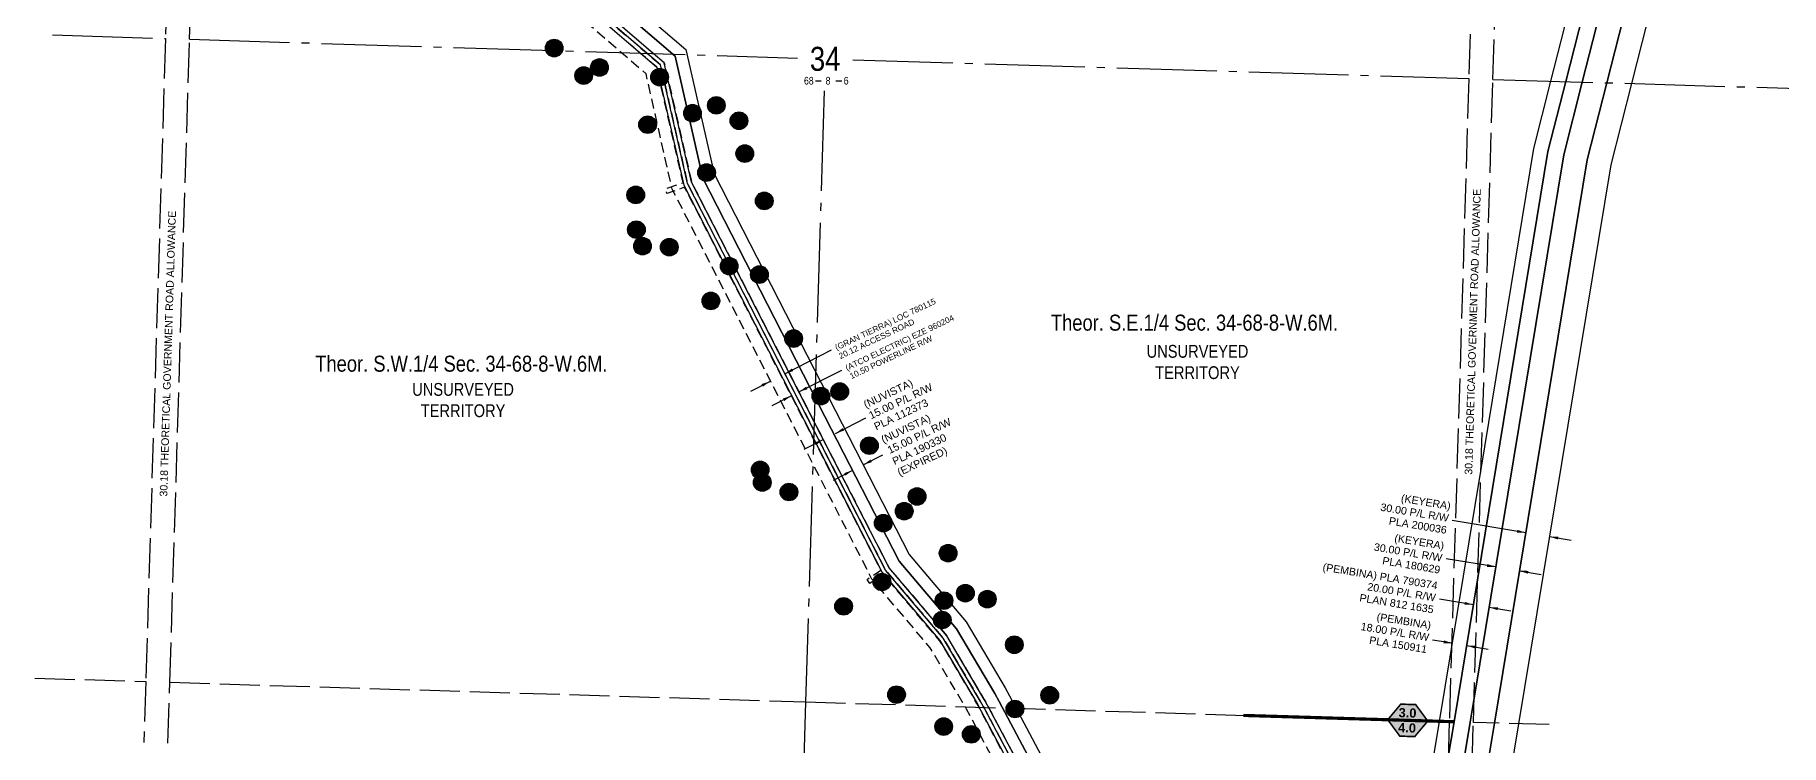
# Model space of a CAD drawing. Extents: x 360027 to 374524, y 6081760 to 6090901.
# Drawn here: x 362410 to 364593, y 6088289 to 6089176 of the extents above; entities that cross this region are included whole.
import ezdxf
from ezdxf.enums import TextEntityAlignment as Align

# ---------------------------------------------------------------- set-up
doc = ezdxf.new("R2010")
doc.units = 0
doc.header["$LTSCALE"] = 5
for name, pattern in [('foc-ACCESSROAD', [3.75, 2.5, -1.25]), ('foc-FLOWLINE', [3.75, 2.5, -1.25]), ('foc-QUARTERLINE', [33, 25, -3, 2, -3]), ('foc-UNSURVEYED', [12.5, 10, -2.5]), ('PHANTOM2', [31.75, 15.875, -3.175, 3.175, -3.175, 3.175, -3.175])]:
    doc.linetypes.add(name, pattern=pattern)
for name, color, linetype in [('10', 1, 'Continuous'), ('9', 3, 'Continuous'), ('AS-UNDERLAY-H', 141, 'Continuous'), ('C-AR', 13, 'foc-ACCESSROAD'), ('C-EZE', 13, 'foc-FLOWLINE'), ('C-RW', 13, 'Continuous'), ('C-SYMBOL', 7, 'Continuous'), ('CG-NOTES', 7, 'Continuous'), ('CORRIDOR-ID', 7, 'Continuous'), ('L-QSEC', 8, 'foc-QUARTERLINE'), ('L-SECLBL', 7, 'Continuous'), ('L-UNS-T', 3, 'Continuous'), ('L-USEC', 7, 'foc-UNSURVEYED'), ('P-PROPOSED', 10, 'Continuous'), ('TITLEBLOCK', 7, 'Continuous'), ('TITLEBLOCK-SHADE', 254, 'Continuous')]:
    doc.layers.add(name, color=color, linetype=linetype)
doc.layers.add('C-RW-T', color=13, linetype='Continuous', lineweight=9)
doc.layers.add('C-WS-T', color=13, linetype='Continuous', lineweight=9)
doc.styles.add('175L', font='ARIALN.TTF', dxfattribs={"height": 20})
doc.styles.add('80L', font='ARIALN.TTF', dxfattribs={"height": 10})
doc.styles.add('A60', font='arial.ttf', dxfattribs={"height": 7.35})
doc.styles.add('A80', font='arial.ttf', dxfattribs={"height": 9.5})
doc.styles.add('AB100', font='arialbd.ttf', dxfattribs={"height": 11.5})
doc.styles.add('SIMPLEX', font='ARIALN.TTF')
doc.styles.get("Standard").update_dxf_attribs({"font": 'ARIALN.TTF'})
doc.dimstyles.get("Standard").update_dxf_attribs({"dimtxt": 0.18, "dimasz": 0.18, "dimexe": 0.18, "dimexo": 0.0625, "dimgap": 0.09, "dimtad": 0, "dimtih": 1, "dimtoh": 1, "dimdec": 4, "dimzin": 0, "dimdsep": 46, "dimtxsty": 'Standard', "dimcen": 0.09, "dimadec": 0, "dimazin": 0, "dimtfac": 1, "dimtdec": 4, "dimtofl": 0, "dimtmove": 0, "dimatfit": 3, "dimfxl": 1, "dimtolj": 1, "dimtzin": 0, "dimarcsym": 0})

# ---------------------------------------------------------------- blocks, each defined once
blk = doc.blocks.new('L-SECLBL')
at = {"layer": '9', "color": 7}
for p, q in [((-5.1, -27.8), (-12.3, -27.8)), ((20.7, -27.8), (13.5, -27.8))]:
    blk.add_line(p, q, dxfattribs=at)
at = {"layer": '10', "color": 2, "style": 'SIMPLEX'}
blk.add_attdef('SEC', text='', height=30, dxfattribs=at).set_placement((0, 0), align=Align.MIDDLE)
at = {"layer": '10', "color": 5, "style": '80L'}
blk.add_attdef('TWP', text='', height=9.5, dxfattribs=at).set_placement((-14.4, -27.4), align=Align.MIDDLE_RIGHT)
blk.add_attdef('RGE', text='', height=9.5, dxfattribs=at).set_placement((3.6, -27.4), align=Align.MIDDLE_CENTER)
blk.add_attdef('MER', text='', height=9.5, dxfattribs=at).set_placement((23.2, -27.4), align=Align.MIDDLE_LEFT)
blk = doc.blocks.new('*U418')
at = {"layer": 'AS-UNDERLAY-H'}
h = blk.add_hatch(color=256, dxfattribs=at)
h.dxf.hatch_style = 1
edge = h.paths.add_edge_path()
edge.add_arc((0, 0), 11, 0, 360)
at = {"layer": 'CG-NOTES', "color": 182}
blk.add_circle((0, 0), 11, dxfattribs=at)
at = {"color": 182, "style": '80L'}
blk.add_attdef('#', text='', height=10, dxfattribs=at).set_placement((0, 0), align=Align.MIDDLE_CENTER)

msp = doc.modelspace()

# ---------------------------------------------------------------- hatches: boundary and pattern name
at = {"layer": 'TITLEBLOCK-SHADE'}
msp.add_hatch(color=256, dxfattribs=at).paths.add_polyline_path([(364151.1, 6088318.6), (364136, 6088339.1), (364117.4, 6088339.7), (364101.1, 6088320.2), (364116.2, 6088299.7), (364134.8, 6088299.1)])

# ---------------------------------------------------------------- linework, layer by layer
at = {"layer": 'C-AR', "flags": 128}
msp.add_lwpolyline([(364287.3, 6087805.2), (364204.2, 6087813.9), (364192.9, 6087815.1), (364184.4, 6087816), (364162.8, 6087818.5), (364129.7, 6087822.2), (364109.8, 6087824.5), (364091.9, 6087826.5), (363791.1, 6087860.7), (363787, 6087861.2), (363766.5, 6087860.7), (363756.6, 6087881.6), (363744.4, 6087912.1), (363729.7, 6087948.7), (363720.4, 6088058.8), (363574.6, 6088333.3), (363528.9, 6088410.3), (363456.3, 6088496.1), (363206.6, 6088983.6), (363206.6, 6088983.6), (363206.6, 6088983.6), (363173.8, 6089127.9), (363024.8, 6089255.7), (362890.4, 6089308.4), (362716, 6089499.4), (362636.4, 6089682.1), (362598.3, 6089976.9), (362598.3, 6089976.9), (362618.7, 6089976.2), (362618.7, 6089976.2), (362656, 6089687.5), (362733.1, 6089510.5), (362902.1, 6089325.4), (363035.3, 6089273.2), (363191.9, 6089138.9), (363225.7, 6088990.6), (363379.5, 6088690.2), (363473.2, 6088507.3), (363545.4, 6088422), (363592.1, 6088343.1), (363740.1, 6088064.6), (363749.4, 6087953.4), (363761.9, 6087922.4), (363778, 6087882.4), (363783.3, 6087881.8), (364093.8, 6087846.7), (364111.7, 6087844.6), (364131.6, 6087842.4), (364163.5, 6087838.8), (364193.5, 6087835.4), (364206.3, 6087833.9), (364287.9, 6087825.4)], dxfattribs=at)
at = {"layer": 'C-EZE', "flags": 128}
msp.add_lwpolyline([(362624.3, 6089973.7), (362661.1, 6089688.9), (362737.6, 6089513.4), (362905.2, 6089329.9), (363038.1, 6089277.8), (363196.6, 6089141.7), (363230.7, 6088992.4), (363384.2, 6088692.6), (363477.6, 6088510.3), (363549.7, 6088425), (363596.7, 6088345.7), (363745.2, 6088066.1), (363754.6, 6087954.7), (363754.6, 6087954.7), (363754.6, 6087954.7), (363754.6, 6087954.7), (363778.8, 6087894.4), (363781.2, 6087888.4), (363789.6, 6087867.5), (363791.1, 6087860.7), (363792.4, 6087855), (363792.6, 6087854.4), (363870.4, 6087522.5), (363906.6, 6087368.2), (363966.4, 6087167), (364002.8, 6087065.2), (364016, 6087043.6), (364031.5, 6087018.1), (364046.1, 6086994), (364045.2, 6086984.9), (364044.4, 6086976.7), (364029.7, 6087000.8), (364028.2, 6087003.3), (364014.2, 6087026.3), (363994.8, 6087058.1), (363981.3, 6087051.7), (363974.4, 6087048.5), (363971.8, 6087053.9), (363978.7, 6087057.1), (363992.3, 6087063.5), (363957.5, 6087160.8), (363943.3, 6087155.9), (363938.3, 6087154.1), (363936.4, 6087159.8), (363941.3, 6087161.8), (363955.6, 6087166.5), (363896.5, 6087365.6), (363859.6, 6087522.9), (363780.6, 6087861.9), (363771.9, 6087883.3), (363765.9, 6087898.4), (363745.4, 6087949.4), (363745.4, 6087949.4), (363723, 6087944.1), (363721.6, 6087949.9), (363744, 6087955.2), (363735, 6088063.1), (363587.5, 6088340.5), (363541.1, 6088418.9), (363470.7, 6088502.1), (363453.6, 6088490.7), (363450.3, 6088495.7), (363467.4, 6088507.1), (363374.8, 6088687.8), (363222.1, 6088986.1), (363200, 6088978.3), (363198, 6088983.9), (363220.1, 6088991.7), (363187.2, 6089136), (363032.6, 6089268.6), (362901.7, 6089319.9), (362887.3, 6089303.1), (362882.7, 6089307), (362896.8, 6089323.4), (362730.7, 6089505.4), (362710.1, 6089492.2), (362706.9, 6089497.2), (362727.5, 6089510.4), (362652.2, 6089683.2), (362632.3, 6089676.3), (362630.3, 6089681.9), (362650.5, 6089688.9), (362614.2, 6089970.3), (362614.2, 6089970.3), (362587.8, 6089969.7), (362587.6, 6089975.7), (362613.9, 6089976.3), (362613.9, 6089976.4), (362624.4, 6089976.1), (362624.3, 6089973.7)], close=True, dxfattribs=at)
at = {"layer": 'C-RW', "flags": 128}
for points in [[(363759.9, 6088070.4), (363615.2, 6088342.8), (363609.8, 6088353), (363561.9, 6088433.8), (363490.1, 6088518.6), (363397.5, 6088699.4), (363397.5, 6088699.4), (363244.9, 6088997.5), (363210.2, 6089149.9), (363045.9, 6089290.8), (362976.5, 6089318), (362996.4, 6089964.6), (363011.3, 6089964.2), (362991.8, 6089328.1), (363053.7, 6089303.8), (363223.7, 6089158.1), (363259.1, 6089002.7), (363410.9, 6088706.3), (363502.7, 6088527), (363574.2, 6088442.5), (363622.9, 6088360.3), (363628.4, 6088349.9), (363628.4, 6088349.9), (363774.6, 6088074.7)], [(364101.3, 6087926.8), (364165.8, 6088318.2), (364180.8, 6088409), (364217.7, 6088633.5), (364283.8, 6089034.3), (364305.1, 6089118.7), (364317.8, 6089168.9), (364355, 6089315.2)], [(364392.3, 6089306.7), (364344.2, 6089117.5), (364321, 6089026.5), (364209.1, 6088347), (364204.1, 6088317), (364172.1, 6088122.7)], [(364172.1, 6088122.7), (364204.1, 6088317), (364209.1, 6088347), (364321, 6089026.5), (364344.2, 6089117.5), (364392.3, 6089306.7)], [(364176.6, 6088273.4), (364183.9, 6088317.7), (364213.6, 6088497.8), (364301.4, 6089030.6), (364323.7, 6089118.2), (364372.5, 6089310)], [(364372.5, 6089310), (364323.7, 6089118.2), (364301.4, 6089030.6), (364213.6, 6088497.8), (364183.9, 6088317.7), (364176.6, 6088273.4)], [(364202.2, 6088121), (364234.4, 6088316.1), (364350.4, 6089020.3), (364374.9, 6089116.6), (364422, 6089301.6)], [(364422, 6089301.6), (364374.9, 6089116.6), (364350.4, 6089020.3), (364234.4, 6088316.1), (364202.2, 6088121)], [(364451.7, 6089296.6), (364405.6, 6089115.7), (364379.8, 6089014.2), (364264.6, 6088315.2), (364222, 6088056.6)], [(363745.2, 6088066.1), (363601.9, 6088335.8), (363596.7, 6088345.7), (363549.7, 6088425), (363477.6, 6088510.3), (363384.2, 6088692.6), (363230.7, 6088992.4), (363196.6, 6089141.7), (363182.7, 6089153.2), (363038.1, 6089277.8)], [(363045.9, 6089290.8), (363210.2, 6089149.9), (363244.9, 6088997.5), (363397.5, 6088699.4), (363397.5, 6088699.4), (363490.1, 6088518.6), (363561.9, 6088433.8), (363609.8, 6088353), (363615.2, 6088342.8), (363615.2, 6088342.8), (363759.9, 6088070.4)]]:
    msp.add_lwpolyline(points, dxfattribs=at)
at = {"layer": 'L-QSEC'}
for p, q in [((362431.8, 6089176.4), (362573.1, 6089172)), ((362603.2, 6089171), (363363.3, 6089147.6)), ((363432.5, 6089145.5), (364202.4, 6089121.8)), ((364232.5, 6089120.9), (365027, 6089097)), ((363396.6, 6089106.6), (363373.3, 6088342.6)), ((363373.3, 6088342.6), (363349.7, 6087568.6))]:
    msp.add_line(p, q, dxfattribs=at)
at = {"layer": 'L-USEC'}
for p, q in [((362597.8, 6089976.9), (362573.1, 6089172)), ((362603.2, 6089171), (362627.9, 6089975.9)), ((364227.3, 6089926.9), (364202.4, 6089121.8)), ((364232.5, 6089120.9), (364256.9, 6089924.9)), ((362573.1, 6089172), (362548.4, 6088368)), ((362578.6, 6088367), (362603.2, 6089171)), ((364202.4, 6089121.8), (364178, 6088317.8)), ((364208.1, 6088316.9), (364232.5, 6089120.9)), ((362409.9, 6088372.2), (362548.4, 6088368)), ((362548.4, 6088368), (362546.1, 6088291.6)), ((362576.2, 6088291), (362578.6, 6088367)), ((362578.6, 6088367), (363373.3, 6088342.6)), ((363373.3, 6088342.6), (364178, 6088317.8)), ((364178, 6088317.8), (364153.6, 6087513.8)), ((364183.8, 6087512.9), (364208.1, 6088316.9)), ((364302.8, 6088314.1), (364208.1, 6088316.9))]:
    msp.add_line(p, q, dxfattribs=at)
at = {"layer": 'P-PROPOSED', "flags": 128}
for points in [[(363740.1, 6088064.6), (363597.3, 6088333.3), (363592.1, 6088343.1), (363545.4, 6088422), (363473.2, 6088507.3), (363225.7, 6088990.6), (363191.9, 6089138.9), (363035.3, 6089273.2)], [(363032.7, 6089268.9), (363187.4, 6089136.2), (363221, 6088988.8), (363469, 6088504.5), (363541.3, 6088419.1), (363587.8, 6088340.6), (363592.9, 6088331), (363735.2, 6088063.1)]]:
    msp.add_lwpolyline(points, dxfattribs=at)
at = {"layer": 'TITLEBLOCK', "linetype": 'Continuous', "const_width": 2, "flags": 128}
msp.add_lwpolyline([(364151.1, 6088318.6), (364136, 6088339.1), (364117.4, 6088339.7), (364101.1, 6088320.2), (364116.2, 6088299.7), (364134.8, 6088299.1)], close=True, dxfattribs=at)
at = {"layer": 'TITLEBLOCK', "linetype": 'PHANTOM2', "const_width": 4, "flags": 128}
msp.add_lwpolyline([(363920.7, 6088325.6), (364183.9, 6088317.7)], dxfattribs=at)
at = {"layer": 'TITLEBLOCK', "linetype": 'Continuous', "const_width": 2, "flags": 128}
msp.add_lwpolyline([(364151.1, 6088318.6), (364101.1, 6088320.2)], dxfattribs=at)

# ---------------------------------------------------------------- block references
at = {"layer": 'CG-NOTES', "xscale": 1.000381145216327, "yscale": 1.000381145216327, "zscale": 1.000381145216327}
for p, values in [((363059, 6089160), {'#': '254'}), ((363115.6, 6089135.8), {'#': '252'}), ((363095.9, 6089125.6), {'#': '253'}), ((363190.8, 6089123.6), {'#': '251'}), ((363261.7, 6089088.4), {'#': '248'}), ((363231.9, 6089078.7), {'#': '249'}), ((363290, 6089069.2), {'#': '247'}), ((363175.8, 6089064.2), {'#': '250'}), ((363297.3, 6089028.1), {'#': '246'}), ((363249.5, 6089004.3), {'#': '245'}), ((363161, 6088976.4), {'#': '244'}), ((363321.6, 6088968.9), {'#': '239'}), ((363161.8, 6088933), {'#': '243'}), ((363169.4, 6088912.4), {'#': '242'}), ((363202.9, 6088911.1), {'#': '241'}), ((363277.8, 6088887.4), {'#': '240'}), ((363315.6, 6088876.8), {'#': '238'}), ((363254.9, 6088843.9), {'#': '237'}), ((363358.3, 6088796.8), {'#': '236'}), ((363392.4, 6088724.9), {'#': '234'}), ((363453.1, 6088662.9), {'#': '230'}), ((363316.5, 6088632.6), {'#': '233'}), ((363319.1, 6088616.8), {'#': '232'}), ((363352.5, 6088604.9), {'#': '231'}), ((363512.7, 6088599.4), {'#': '229'}), ((363470.4, 6088566), {'#': '227'}), ((363496.6, 6088581), {'#': '228'}), ((363551.5, 6088528.5), {'#': '224'}), ((363468.7, 6088492.4), {'#': '225'}), ((363573.1, 6088478.4), {'#': '222'}), ((363420.8, 6088462), {'#': '226'}), ((363546.3, 6088469.1), {'#': '221'}), ((363600.5, 6088471), {'#': '223'}), ((363544.3, 6088444.9), {'#': '220'}), ((363634.3, 6088414), {'#': '218'}), ((363487, 6088351.6), {'#': '219'}), ((363678.5, 6088350.8), {'#': '217'}), ((363635, 6088333.6), {'#': '216'}), ((363545.9, 6088311.6), {'#': '214'}), ((363580.4, 6088301.9), {'#': '215'})]:
    msp.add_blockref('*U418', p, dxfattribs=at).add_auto_attribs(values)
at = {"layer": 'L-SECLBL'}
msp.add_blockref('L-SECLBL', (363397.8, 6089146.6), dxfattribs=at).add_auto_attribs({'SEC': '34', 'TWP': '68', 'RGE': '8', 'MER': '6'})

# ---------------------------------------------------------------- texts
at = {"layer": 'C-RW-T', "style": 'A80'}
for s, p in [('(NUVISTA)', (363446.6, 6088713.7, -760.7)), ('15.00 P/L R/W', (363453.1, 6088700, -760.7)), ('PLA 112373', (363459.6, 6088686.2, -760.7)), ('(NUVISTA)', (363468.6, 6088669.8, -760.7))]:
    msp.add_text(s, height=9.5, rotation=25.355, dxfattribs=at).set_placement(p, align=Align.MIDDLE_LEFT)
for s, rotation, p in [('(KEYERA)', 350.6411, (364179.7, 6088587.3)), ('30.00 P/L R/W', 350.6411, (364177.3, 6088572.3)), ('PLA 200036', 350.6411, (364174.8, 6088557.3)), ('(KEYERA)', 350.6412, (364171.5, 6088537.5)), ('30.00 P/L R/W', 350.6412, (364169.1, 6088522.5)), ('(PEMBINA) PLA 790374', 350.6415, (364163.3, 6088487.8)), ('PLA 180629', 350.6412, (364166.6, 6088507.5)), ('20.00 P/L R/W', 350.6415, (364160.9, 6088472.8)), ('PLAN 812 1635', 350.6415, (364158.4, 6088457.8)), ('(PEMBINA)', 350.6501, (364155.1, 6088438.1)), ('18.00 P/L R/W', 350.6501, (364152.7, 6088423.1)), ('PLA 150911', 350.6501, (364150.2, 6088408.1))]:
    msp.add_text(s, height=9.5, rotation=rotation, dxfattribs=at).set_placement(p, align=Align.MIDDLE_RIGHT)
at = {"layer": 'C-SYMBOL', "color": 3, "style": '175L'}
for s, p in [('Theor. S.E.1/4 Sec. 34-68-8-W.6M.', (363859.5, 6088800.7)), ('Theor. S.W.1/4 Sec. 34-68-8-W.6M.', (362943, 6088749.4))]:
    msp.add_text(s, height=19.994, dxfattribs=at).set_placement(p, align=Align.BOTTOM_CENTER)
at = {"layer": 'CORRIDOR-ID', "style": 'A80'}
for rotation, p in [(88.2639, (364207.3, 6088805.3)), (88.2433, (362576, 6088778))]:
    msp.add_text('30.18 THEORETICAL GOVERNMENT ROAD ALLOWANCE', height=9.5, rotation=rotation, dxfattribs=at).set_placement(p, align=Align.MIDDLE_CENTER)
at = {"layer": 'L-UNS-T', "color": 3, "char_height": 15.995, "attachment_point": 5, "style": '80L'}
for insert in [(363863.2, 6088767.4), (362945.1, 6088719.8)]:
    msp.add_mtext_dynamic_manual_height_columns('UNSURVEYED TERRITORY', width=126.378, gutter_width=47.5, heights=[0], dxfattribs=dict(at, insert=insert))
at = {"layer": 'TITLEBLOCK', "style": 'AB100'}
for s, p in [('3.0', (364125.8, 6088328.8)), ('4.0', (364125.2, 6088310.1))]:
    msp.add_text(s, height=11.5, rotation=358.2641, dxfattribs=at).set_placement(p, align=Align.MIDDLE_CENTER)

# ---------------------------------------------------------------- leaders
at = {"layer": 'C-RW-T'}
for points in [[(363410.8, 6088678.3, -760.7), (363448.7, 6088697.7, -760.7)], [(363395.5, 6088670.5, -760.7), (363371, 6088658, -760.7)], [(363445.4, 6088638.9, -760.7), (363469.9, 6088651.4, -760.7)], [(363432.1, 6088632, -760.7), (363407.6, 6088619.5, -760.7)], [(364273.6, 6088554.1), (364181.8, 6088569.2)], [(364303.2, 6088549.2), (364330.3, 6088544.8)], [(364236.1, 6088511.3), (364174, 6088521.5)], [(364265.7, 6088506.4), (364292.8, 6088501.9)], [(364208.1, 6088464), (364165.6, 6088471)], [(364227.8, 6088460.8), (364254.9, 6088456.3)], [(364181.9, 6088415.9), (364157.2, 6088419.9)], [(364199.6, 6088412.9), (364226.8, 6088408.5)]]:
    msp.add_leader(points, dimstyle='Standard', override={"dimasz": 11}, dxfattribs=at)
at = {"layer": 'C-WS-T'}
for points in [[(363347.2, 6088752.7, -760.7), (363405.6, 6088782.6, -760.7)], [(363365, 6088730.1, -760.7), (363418.6, 6088757.2, -760.7)], [(363328.9, 6088743.3, -760.7), (363304.5, 6088730.8, -760.7)], [(363355.6, 6088725.3, -760.7), (363331.2, 6088712.8, -760.7)]]:
    msp.add_leader(points, dimstyle='Standard', override={"dimasz": 11}, dxfattribs=at)

# ---------------------------------------------------------------- next in the draw order: texts
at = {"layer": 'C-RW-T', "insert": (363480.5, 6088647, -760.7), "char_height": 9.5, "width": 80.974, "attachment_point": 1, "rotation": 25.355, "style": 'A80', "bg_fill": 3, "box_fill_scale": 1.15, "bg_fill_color": 256, "bg_fill_true_color": 256, "bg_fill_transparency": 0}
msp.add_mtext('PLA 190330', dxfattribs=at)
at = {"layer": 'C-WS-T', "insert": (363413.8, 6088777.7, -760.7), "char_height": 7.35, "width": 109.723, "attachment_point": 1, "rotation": 25.3553, "style": 'A60', "bg_fill": 3, "box_fill_scale": 1.15, "bg_fill_color": 256, "bg_fill_true_color": 256, "bg_fill_transparency": 0}
msp.add_mtext('20.12 ACCESS ROAD', dxfattribs=at)

# ---------------------------------------------------------------- next in the draw order: texts
at = {"layer": 'C-RW-T', "insert": (363486.8, 6088633.2, -760.7), "char_height": 9.5, "width": 77.126, "attachment_point": 1, "rotation": 25.355, "style": 'A80', "bg_fill": 3, "box_fill_scale": 1.15, "bg_fill_color": 256, "bg_fill_true_color": 256, "bg_fill_transparency": 0}
msp.add_mtext('(EXPIRED)', dxfattribs=at)
at = {"layer": 'C-WS-T', "insert": (363409, 6088788.4, -760.7), "char_height": 7.35, "width": 146.28, "attachment_point": 1, "rotation": 25.3553, "style": 'A60', "bg_fill": 3, "box_fill_scale": 1.15, "bg_fill_color": 256, "bg_fill_true_color": 256, "bg_fill_transparency": 0}
msp.add_mtext('(GRAN TIERRA) LOC 780115', dxfattribs=at)

# ---------------------------------------------------------------- next in the draw order: texts
at = {"layer": 'C-RW-T', "insert": (363474.3, 6088661, -760.7), "char_height": 9.5, "width": 94.376, "attachment_point": 1, "rotation": 25.355, "style": 'A80', "bg_fill": 3, "box_fill_scale": 1.15, "bg_fill_color": 256, "bg_fill_true_color": 256, "bg_fill_transparency": 0}
msp.add_mtext('15.00 P/L R/W', dxfattribs=at)
at = {"layer": 'C-WS-T', "insert": (363427.5, 6088752.6, -760.7), "char_height": 7.35, "width": 119.458, "attachment_point": 1, "rotation": 25.355, "style": 'A60', "bg_fill": 3, "box_fill_scale": 1.15, "bg_fill_color": 256, "bg_fill_true_color": 256, "bg_fill_transparency": 0}
msp.add_mtext('10.50 POWERLINE R/W', dxfattribs=at)

# ---------------------------------------------------------------- next in the draw order: block references
at = {"layer": 'CG-NOTES', "xscale": 1.000381145216327, "yscale": 1.000381145216327, "zscale": 1.000381145216327}
msp.add_blockref('*U418', (363416, 6088730.5), dxfattribs=at).add_auto_attribs({'#': '235'})

# ---------------------------------------------------------------- next in the draw order: texts
at = {"layer": 'C-WS-T', "insert": (363422, 6088763, -760.7), "char_height": 7.35, "width": 157.174, "attachment_point": 1, "rotation": 25.355, "style": 'A60', "bg_fill": 3, "box_fill_scale": 1.15, "bg_fill_color": 256, "bg_fill_true_color": 256, "bg_fill_transparency": 0}
msp.add_mtext('(ATCO ELECTRIC) EZE 960204', dxfattribs=at)

doc.saveas('drawing.dxf')
